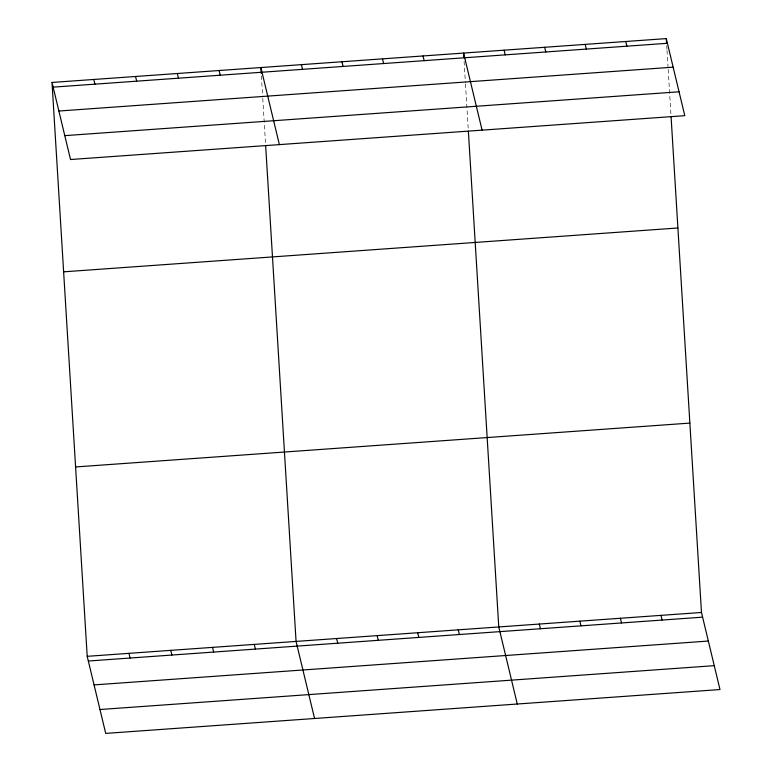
<?xml version="1.0" encoding="UTF-8"?>
<svg xmlns="http://www.w3.org/2000/svg" width="772" height="772" viewBox="0 0 772 772"><rect width="100%" height="100%" fill="white"/><g stroke="black" fill="none" stroke-linecap="round" stroke-linejoin="round"><path stroke-width="0.58" stroke-dasharray="3.86 2.9" d="M666.728 45.702L666.94 49.254M667.018 50.441L668.108 68.187M668.176 69.374L670.936 114.352M464.088 61.355L465.391 82.662M465.468 83.839L468.228 128.818M261.38 75.82L262.683 97.127M262.76 98.314L265.51 143.293"/><path stroke-width="1.16" d="M52.013 82.45L666.294 38.6L684.793 115.675L70.522 159.524L52.013 82.45L87.207 656.325L105.706 733.4L719.986 689.55L701.478 612.476L671.08 116.717M53.143 87.139L667.413 43.29M58.875 111.023L673.155 67.174M64.79 135.64L679.061 91.791M63.632 271.831L677.903 227.981M75.598 466.944L689.869 423.095M87.207 656.325L701.478 612.476M88.336 661.015L702.607 617.166M94.068 684.899L708.339 641.049M99.974 709.516L714.245 665.667M625.745 41.495L626.874 46.185M585.205 44.39L586.334 49.08M544.665 47.285L545.785 51.975M660.938 615.371L662.067 620.061M504.126 50.18L505.245 54.87M620.399 618.266L621.518 622.956M482.085 130.15L463.576 53.065L463.866 57.803M579.849 621.161L580.978 625.851M423.037 55.96L424.166 60.65M539.31 624.056L540.439 628.746M382.497 58.855L383.626 63.545M517.269 704.025L498.77 626.941L468.372 131.192M341.957 61.75L343.077 66.44M458.23 629.836L459.35 634.526M301.408 64.645L302.537 69.335M417.681 632.731L418.81 637.421M279.377 144.615L260.868 67.54L261.235 73.456M377.141 635.626L378.27 640.316M219.103 70.522L220.223 75.212M336.602 638.521L337.731 643.211M177.328 73.504L178.457 78.194M314.561 718.491L296.062 641.416L265.655 145.657M135.554 76.486L136.683 81.176M254.287 644.398L255.416 649.088M93.788 79.468L94.917 84.158M212.522 647.38L213.641 652.07M170.747 650.362L171.876 655.052M128.972 653.344L130.101 658.034M666.294 38.6L666.583 43.338"/></g></svg>
